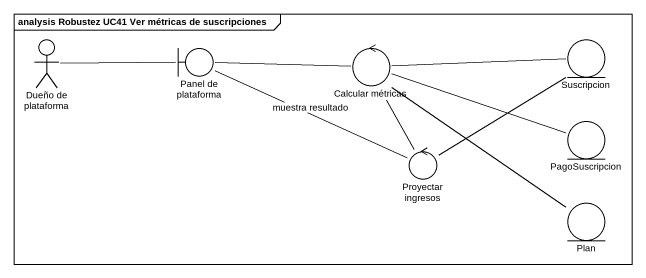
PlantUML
@startuml
mainframe analysis Robustez UC41 Ver métricas de suscripciones
actor "Dueño de plataforma" as Dueño_de_plataforma
boundary "Panel de plataforma" as Panel_de_plataforma
control "Calcular métricas" as Calcular_métricas
entity Suscripcion
entity PagoSuscripcion
control "Proyectar ingresos" as Proyectar_ingresos
entity Plan
Dueño_de_plataforma -right- Panel_de_plataforma
Panel_de_plataforma -right- Calcular_métricas
Calcular_métricas -right- Suscripcion
Calcular_métricas -right- PagoSuscripcion
Calcular_métricas -- Proyectar_ingresos
Calcular_métricas -- Plan
Proyectar_ingresos -left- Panel_de_plataforma : muestra resultado
Proyectar_ingresos -up- Suscripcion
@enduml
